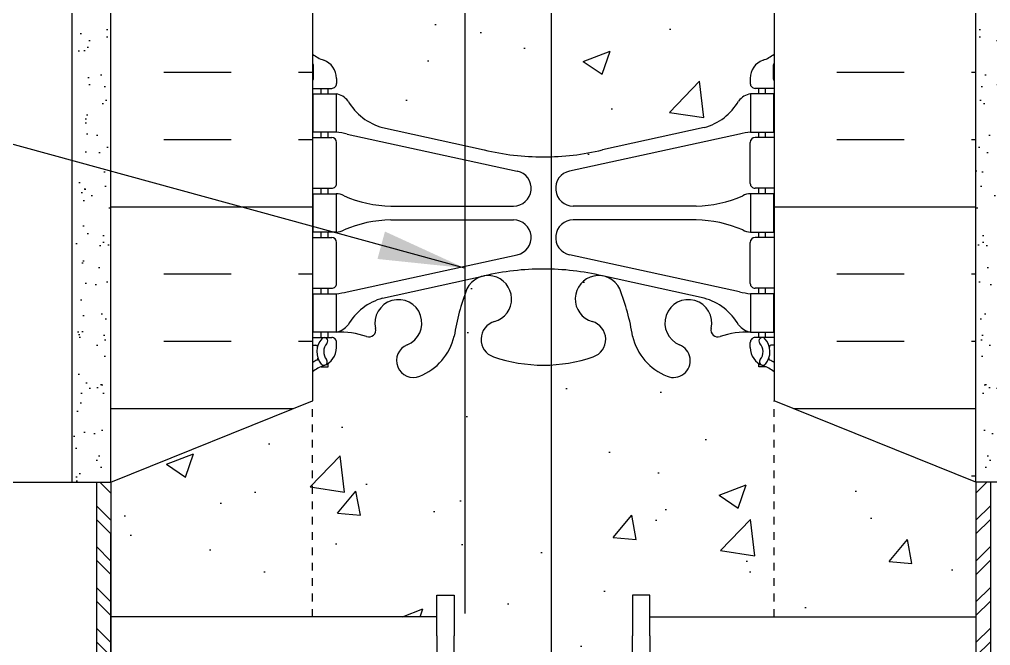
# Model space of a CAD drawing. Header units: inches. Extents: x 98.7 to 149.2, y 191.1 to 275.7.
# Drawn here: x 117.13 to 129.76, y 220.79 to 228.93 of the extents above; entities that cross this region are included whole.
import ezdxf

# ---------------------------------------------------------------- set-up
doc = ezdxf.new("R2010")
doc.units = ezdxf.units.IN
doc.header["$LTSCALE"] = 0.5
doc.header["$MEASUREMENT"] = 0
doc.linetypes.add('DASHED2', pattern=[0.375, 0.25, -0.125])
for name, color, linetype in [('HATCH', 12, 'Continuous'), ('line25', 2, 'Continuous'), ('LINE3', 3, 'Continuous'), ('LINE50', 5, 'Continuous'), ('LINE9', 9, 'Continuous'), ('TEXT', 4, 'Continuous'), ('Web_Edge', 9, 'Continuous')]:
    doc.layers.add(name, color=color, linetype=linetype)
doc.styles.add('DIM', font='romans.shx', dxfattribs={"width": 0.7})
doc.dimstyles.new('ext_12', dxfattribs={"dimscale": 12, "dimtxt": 0.09375, "dimasz": 0.09375, "dimexe": 0.09375, "dimexo": 0.0625, "dimgap": 0.0625, "dimtad": 1, "dimdec": 1, "dimzin": 3, "dimdsep": 46, "dimlunit": 4, "dimtxsty": 'DIM', "dimcen": 0.09, "dimdle": 0.09375, "dimclrt": 4, "dimadec": 0, "dimazin": 0, "dimtfac": 1, "dimtdec": 1, "dimtmove": 2, "dimatfit": 3, "dimfxl": 1, "dimfrac": 2, "dimtolj": 1, "dimtzin": 0, "dimarcsym": 0})
pattern_1 = [(49.99999999999999, (11.05071330059073, -16.826836430643), (3.586300913003767, -0.3137606749129755), [0.375, -4.125]), (355, (11.05071330059073, -16.826836430643), (-0.693756668065, 3.760960668500059), [0.3, -3.3]), (100.4514, (11.34957170059076, -16.852983130643), (2.892546908570108, 3.447197710304768), [0.3187009499999999, -3.505710559999998]), (46.18420000000001, (11.05071330059073, -15.826836430643), (5.336205243128222, -0.8275950716450904), [0.5625, -6.1875]), (96.6356, (11.49539702559073, -15.89580296564299), (4.673313527743517, 4.870589354502209), [0.47805144, -5.258565]), (351.1842, (11.05071330059073, -15.826836430643), (4.673309725668136, 4.870593004626623), [0.45, -4.95]), (21, (11.55071330059073, -16.076836430643), (2.984535260592308, -2.013094453326694), [0.375, -4.125]), (326.0000000000001, (11.55071330059073, -16.076836430643), (1.216576659607909, 3.625750225234265), [0.3, -3.3]), (71.4514, (11.79942446559076, -16.24459446064299), (4.20111314290745, 1.612652483549762), [0.31870095, -3.50571056]), (37.50000000000001, (11.05071330059073, -16.826836430643), (0.06079927658645334, 1.664469269156557), [0, -3.26, 0, -3.35, 0, -3.3125]), (7.499999999999999, (11.05071330059073, -16.826836430643), (1.315347687210743, 1.972058559411801), [0, -1.91, 0, -3.185, 0, -1.2625]), (327.5, (9.93571330059072, -16.826836430643), (2.669112180862045, -0.112774358671899), [0, -1.25, 0, -3.9, 0, -5.175]), (317.5, (9.43571330059072, -16.826836430643), (2.915930846711931, 0.5005249116615882), [0, -1.625, 0, -2.59, 0, -3.675])]

msp = doc.modelspace()

# ---------------------------------------------------------------- hatches: boundary and pattern name
at = {"layer": 'HATCH'}
h = msp.add_hatch(dxfattribs=at)
h.set_pattern_fill('AR-CONC', color=256, scale=0.5)
h.set_pattern_definition([(49.99999999999999, (0, 0), (3.586300913003767, -0.3137606749129755), [0.375, -4.125]), (355, (0, 0), (-0.693756668065, 3.760960668500059), [0.3, -3.3]), (100.45144446, (0.298858405, -0.02614672), (2.89254423363556, 3.447199954843147), [0.3187009599999999, -3.505710559999999]), (46.18420000000001, (0, 1), (5.336206653357862, -0.8275964039653827), [0.5625, -6.1875]), (96.63563549, (0.444683725, 0.931033465), (4.673309728371142, 4.870593003872752), [0.47805171, -5.258568799999999]), (351.1841639899999, (0, 1), (4.673309725273866, 4.870593001349951), [0.45, -4.950000005]), (21, (0.5, 0.75), (2.984535260592308, -2.013094453326694), [0.375, -4.125]), (326.0000000000001, (0.5, 0.75), (1.216576659607909, 3.625750225234265), [0.3, -3.3]), (71.45144474, (0.74871127, 0.58224213), (4.201111883649856, 1.612655764031769), [0.31870095, -3.50571056]), (37.50000000000001, (0, 0), (0.06079927658645334, 1.664469269156557), [0, -3.26, 0, -3.35, 0, -3.3125]), (7.499999999999999, (0, 0), (1.315347687210743, 1.972058559411801), [0, -1.91, 0, -3.185, 0, -1.2625]), (327.5, (-1.115, 0), (2.669112180862045, -0.1127743586718988), [0, -1.25, 0, -3.9, 0, -5.175]), (317.5, (-1.615, 0), (2.915930846711931, 0.5005249116615886), [0, -1.625, 0, -2.59, 0, -3.675])])
h.paths.add_polyline_path([(126.9443698248143, 216.0425707072521, 0.0824145898443823), (126.8010328713449, 216.1216771838213, -0.3178372451770548), (126.6343662046816, 216.3573794442022), (126.6343662046779, 216.4248794442123, -0.4142135623888804), (126.6968662046779, 216.4873794442157), (126.7443662044634, 216.4873794442157), (126.744366204468, 216.5573794442157), (126.6393662046861, 216.5573794442157, -0.1889729320645499), (126.4834971289979, 216.6522239326051, 0.1963228336437672), (126.0343662046377, 216.9984836527332), (124.7125106358064, 217.288979218988, 0.05779469062714023), (123.9443698248138, 217.3780657090809, 0.05779469062707421), (123.1762290138221, 217.288979218988), (121.8543734449908, 216.9984836527332, 0.196322833643802), (121.4052425206306, 216.652223932605, -0.1889729320644558), (121.2493734449423, 216.5573794442157), (121.1443734451605, 216.5573794442157), (121.144373445165, 216.4873794442157), (121.1918734449505, 216.4873794442157, -0.4142135623888804), (121.2543734449505, 216.4248794442123), (121.2543734449469, 216.3573794442022, -0.3178372451770811), (121.0877067782836, 216.1216771838213, 0.08241458984436822), (120.9443698248142, 216.0425707072521), (120.9443698248142, 213.2019589700161), (122.9443698248143, 213.2019589700161), (123.9443698248143, 214.2019589700161), (123.9443698248143, 213.2019589700161), (123.9443698248143, 212.2019589700161), (124.9443698248143, 213.2019589700161), (126.9443698248142, 213.2019589700161)])
h.paths.add_polyline_path([(126.9443698248143, 223.9734268070496), (126.9443698248143, 224.3502252183188, 0.0643975703405397), (126.8343662047005, 224.4161847435825), (126.7443662046999, 224.4161847435756), (126.7443662046972, 224.4579108034997, -0.2490694201798125), (126.6343662046811, 224.6650339552692), (126.6343662046775, 224.7325339552793, -0.4142135623889448), (126.6968662046775, 224.7950339552827), (126.7443662046753, 224.7950339552827), (126.7443662046708, 224.8650339552827), (126.6393662046858, 224.8650339552827, 0.1004604156418832), (126.2456677346196, 224.8078711994355, -0.6014354320991795), (126.1261642643937, 224.9127545418588, 2.182094824738531), (125.7160841105287, 224.6998451104097, -1), (125.5526555390998, 224.291322036348, -0.2443795113558914), (125.104247666293, 224.8120789407989, 0.05315652255487449), (124.9384082120758, 225.4261605727139, 1.55313178692264), (124.580178112751, 225.0018558810673, -0.735592542234827), (124.5929629831859, 224.5438093039273, -0.08275514747013651), (123.9443698248142, 224.4357202201476, -0.082755147470137), (123.2957766664425, 224.5438093039273, -0.7355925422305362), (123.3085615368777, 225.0018558810665, 1.553131786917632), (122.9503314375526, 225.4261605727138, 0.05315652255485272), (122.7844919833355, 224.8120789407991, -0.2443795113559848), (122.3360841105285, 224.291322036348, -1), (122.1726555390998, 224.6998451104096, 2.182094824737379), (121.7625753852346, 224.9127545418587, -0.6014354321001574), (121.6430719150083, 224.8078711994357, 0.1004604156417333), (121.2493734449426, 224.8650339552827), (121.1443734449577, 224.8650339552827), (121.1443734449531, 224.7950339552827), (121.191873444951, 224.7950339552827, -0.4142135623889448), (121.254373444951, 224.7325339552793), (121.2543734449473, 224.6650339552692, -0.2490694201798239), (121.1443734449313, 224.4579108034997), (121.1443734449286, 224.4161847435756), (121.054373444928, 224.4161847435825, 0.06439757034050518), (120.9443698248142, 224.3502252183189), (120.9443698248142, 223.9734268070496), (120.9443698248142, 221.1649590651141), (122.5588777324505, 221.1649590651141), (122.5588777324505, 221.4435730038553), (122.785499396465, 221.4435730038553), (122.785499396465, 220.9149590651141), (122.785499396465, 220.3863451263728), (122.5588777324505, 220.3863451263728), (122.5588777324505, 220.6649590651141), (120.9443698248142, 220.6649590651141), (120.9443698248142, 220.1721881811793, 0.06439757034052378), (121.054373444928, 220.1062286559157), (121.1443734449286, 220.1062286559225), (121.1443734449313, 220.0645025959984, -0.2490694201798126), (121.2543734449473, 219.8573794442289), (121.254373444951, 219.7898794442189, -0.414213562388949), (121.191873444951, 219.7273794442155), (121.1443734449531, 219.7273794442155), (121.1443734449577, 219.6573794442155), (121.2493734449426, 219.6573794442155, 0.1004604156419465), (121.6430719150092, 219.7145422000627, -0.6014354320982384), (121.7625753852348, 219.6096588576393, 2.182094824738583), (122.1726555390998, 219.8225682890885, -1), (122.3360841105287, 220.2310913631501, -0.2443795113558729), (122.7844919833355, 219.7103344586993, 0.05315652255488424), (122.9503314375526, 219.0962528267842, 1.553131786922514), (123.3085615368774, 219.5205575184308, -0.7355925422348231), (123.2957766664425, 219.9786040955708, -0.08275514747013649), (123.9443698248142, 220.0866931793505, -0.08275514747013699), (124.5929629831859, 219.9786040955708, -0.7355925422305407), (124.5801781127508, 219.5205575184316, 1.553131786917259), (124.9384082120758, 219.0962528267842, 0.05315652255488424), (125.104247666293, 219.7103344586993, -0.2443795113559009), (125.5526555390999, 220.2310913631501, -1), (125.7160841105287, 219.8225682890885, 2.182094824737411), (126.1261642643939, 219.6096588576394, -0.6014354320990096), (126.2456677346198, 219.7145422000625, 0.1004604156418062), (126.6393662046858, 219.6573794442155), (126.7443662046708, 219.6573794442155), (126.7443662046753, 219.7273794442155), (126.6968662046775, 219.7273794442155, -0.414213562388949), (126.6343662046775, 219.7898794442189), (126.6343662046811, 219.8573794442289, -0.2490694201798239), (126.7443662046972, 220.0645025959984), (126.7443662046999, 220.1062286559225), (126.8343662047004, 220.1062286559157, 0.0643975703405423), (126.9443698248143, 220.1721881811793), (126.9443698248143, 220.6649590651141), (125.329861917178, 220.6649590651141), (125.329861917178, 220.3863451263728), (125.1032402531635, 220.3863451263728), (125.1032402531635, 220.9149590651141), (125.1032402531635, 221.4435730038553), (125.329861917178, 221.4435730038553), (125.329861917178, 221.1649590651141), (126.9443698248143, 221.1649590651141)])
h.paths.add_polyline_path([(129.5693698248142, 222.9149590651141), (126.9443698248143, 223.9734268070496), (126.9443698248143, 221.1649590651141), (129.5693698248142, 221.1649590651141)])
h.paths.add_polyline_path([(120.9443698248142, 220.6649590651141), (118.3193698248143, 220.6649590651141), (118.3193698248143, 218.9149590651141), (120.9421672846424, 217.8573794442156), (120.9443698248142, 217.8573794442156)])
h.paths.add_polyline_path([(120.9443698248142, 223.9734268070496), (118.3193698248143, 222.9149590651141), (118.3193698248143, 221.1649590651141), (120.9443698248142, 221.1649590651141)])
h.paths.add_polyline_path([(126.9443698248143, 234.0425707072521, 0.08241458984437525), (126.8010328713449, 234.1216771838213, -0.3178372451770518), (126.6343662046816, 234.3573794442022), (126.6343662046779, 234.4248794442123, -0.4142135623888782), (126.6968662046779, 234.4873794442157), (126.7443662044634, 234.4873794442157), (126.744366204468, 234.5573794442157), (126.6393662046861, 234.5573794442157, -0.1889729320647481), (126.4834971289978, 234.6522239326052, 0.1963228336436824), (126.0343662046377, 234.9984836527332), (124.7125106358063, 235.288979218988, 0.05779469062713679), (123.9443698248138, 235.3780657090809, 0.05779469062708183), (123.176229013822, 235.288979218988), (121.8543734449908, 234.9984836527332, 0.1963228336438104), (121.4052425206306, 234.652223932605, -0.188972932064463), (121.2493734449423, 234.5573794442157), (121.1443734451605, 234.5573794442157), (121.144373445165, 234.4873794442157), (121.1918734449505, 234.4873794442157, -0.414213562388899), (121.2543734449505, 234.4248794442123), (121.2543734449469, 234.3573794442022, -0.3178372451770845), (121.0877067782836, 234.1216771838213, 0.08241458984436272), (120.9443698248142, 234.0425707072521), (120.9443698248142, 228.479842692246, 0.08241458984436462), (121.0877067782835, 228.4007362156768, -0.3178372451770609), (121.2543734449469, 228.1650339552959), (121.2543734449505, 228.0975339552858, -0.4142135623888782), (121.1918734449505, 228.0350339552825), (121.144373445165, 228.0350339552825), (121.1443734451605, 227.9650339552824), (121.2493734449423, 227.9650339552824, -0.1889729320647464), (121.4052425206307, 227.8701894668929, 0.1963228336436939), (121.8543734449908, 227.5239297467649), (123.176229013822, 227.2334341805101, 0.05779469062714765), (123.9443698248147, 227.1443476904172, 0.05779469062707415), (124.7125106358064, 227.2334341805101), (126.0343662046377, 227.5239297467649, 0.1963228336438623), (126.483497128998, 227.8701894668933, -0.1889729320642814), (126.6393662046861, 227.9650339552824), (126.744366204468, 227.9650339552824), (126.7443662044634, 228.0350339552825), (126.6968662046779, 228.0350339552825, -0.4142135623888886), (126.6343662046779, 228.0975339552858), (126.6343662046816, 228.1650339552959, -0.3178372451770811), (126.8010328713449, 228.4007362156768, 0.08241458984438943), (126.9443698248143, 228.479842692246)])
h.paths.add_polyline_path([(124.9131198248142, 240.258709065114), (124.148999923225, 240.258709065114, 0.4775643572532454), (123.897875327784, 240.2413907543616, 0.2462060209678243), (123.7397397264035, 240.3231402044984), (123.7397397264035, 240.258709065114), (122.9756198248143, 240.258709065114), (122.9756198248143, 237.0526584887756, 1.42045878805429), (123.3085615368774, 237.5205575184308, -0.7355925422348184), (123.2957766664425, 237.9786040955708, -0.08275514747013687), (123.9443698248142, 238.0866931793505, -0.08275514747013701), (124.5929629831859, 237.9786040955708, -0.7355925422305466), (124.5801781127508, 237.5205575184316, 1.420458788048563), (124.9131198248142, 237.0526584887757)])
h.paths.add_polyline_path([(126.9443698248142, 238.758709065114), (126.9131198248142, 238.758709065114), (126.9131198248142, 240.258709065114), (125.4131198248142, 240.258709065114), (125.4131198248142, 238.1572555801675, -0.05312495941469512), (125.5526555390999, 238.2310913631501, -1), (125.7160841105287, 237.8225682890885, 2.182094824737415), (126.1261642643939, 237.6096588576394, -0.6014354321551346), (126.2456677346333, 237.7145422000577, 0.1004604156381806), (126.6393662046858, 237.6573794442155), (126.7443662046708, 237.6573794442155), (126.7443662046753, 237.7273794442155), (126.6968662046775, 237.7273794442155, -0.4142135623889656), (126.6343662046775, 237.7898794442189), (126.6343662046811, 237.8573794442289, -0.2490694201798201), (126.7443662046972, 238.0645025959984), (126.7443662046999, 238.1062286559225), (126.8343662047004, 238.1062286559157, 0.06439757034051131), (126.9443698248142, 238.1721881811793)])
h.paths.add_polyline_path([(122.4756198248143, 240.258709065114), (120.9756198248143, 240.258709065114), (120.9756198248143, 238.758709065114), (120.9443698248142, 238.758709065114), (120.9443698248142, 238.1721881811793, 0.06439757034050582), (121.054373444928, 238.1062286559157), (121.1443734449286, 238.1062286559225), (121.1443734449313, 238.0645025959984, -0.2490694201798088), (121.2543734449473, 237.8573794442289), (121.254373444951, 237.7898794442189, -0.4142135623889448), (121.191873444951, 237.7273794442155), (121.1443734449531, 237.7273794442155), (121.1443734449577, 237.6573794442155), (121.2493734449426, 237.6573794442155, 0.1004604156419608), (121.6430719150092, 237.7145422000627, -0.6014354320980123), (121.7625753852348, 237.6096588576394, 2.182094824738604), (122.1726555390998, 237.8225682890885, -1), (122.3360841105287, 238.2310913631501, -0.05312495941467182), (122.4756198248143, 238.1572555801675)])
h.paths.add_polyline_path([(124.148999923225, 242.258709065114), (124.398999923225, 242.258709065114, -0.4142135623730991), (124.648999923225, 242.008709065114), (124.648999923225, 241.008709065114, 0.4142135623730951), (124.898999923225, 240.758709065114), (124.9633447574926, 240.758709065114), (124.9633447574926, 242.258709065114), (125.6343683059158, 242.2755835733841, -0.09542312720989782), (125.5526555390999, 242.291322036348, -0.2443795113559903), (125.1042476662929, 242.8120789407991, 0.0531565225548658), (124.9384082120758, 243.426160572714, 1.553131786922428), (124.580178112751, 243.0018558810673, -0.735592542234818), (124.5929629831859, 242.5438093039273, -0.08275514747013699), (123.9443698248142, 242.4357202201476, -0.08275514747013701), (123.2957766664425, 242.5438093039273, -0.7355925422305273), (123.3085615368777, 243.0018558810665, 1.553131786912529), (122.9503314375532, 243.4261605727153, 0.05315652255498274), (122.7844919833355, 242.8120789407991, -0.2443795113559918), (122.3360841105285, 242.291322036348, -0.09542312720996793), (122.2543713437126, 242.2755835733841), (122.9253948921359, 242.258709065114), (122.9253948921359, 240.758709065114), (122.9897397264035, 240.758709065114, 0.4142135623730788), (123.2397397264035, 241.008709065114), (123.2397397264035, 242.008709065114, -0.4142135623730951), (123.4897397264035, 242.258709065114), (123.7397397264035, 242.258709065114), (123.7397397264035, 240.3231402044984, -0.2462060209678262), (123.897875327784, 240.2413907543616, -0.4775643572532479), (124.148999923225, 240.258709065114)])
h.paths.add_polyline_path([(126.6343662046811, 242.6650339552692), (126.6343662046775, 242.7325339552793, -0.4142135623889448), (126.6968662046775, 242.7950339552827), (126.7443662046753, 242.7950339552827), (126.7443662046708, 242.8650339552827), (126.6393662046859, 242.8650339552827, 0.1004604156418766), (126.2456677346196, 242.8078711994355, -0.6014354320992575), (126.1261642643937, 242.9127545418588, 2.182094824738543), (125.7160841105287, 242.6998451104097, -0.8257785054200651), (125.6343683059157, 242.2755835733842), (126.9443698248142, 242.2737873549822), (126.9443698248142, 242.3502252183189, 0.06439757034050518), (126.8343662047004, 242.4161847435825), (126.7443662046999, 242.4161847435756), (126.7443662046972, 242.4579108034997, -0.2490694201798088)])
h.paths.add_polyline_path([(122.1726555390998, 242.6998451104096, 2.182094824737177), (121.7625753852346, 242.9127545418587, -0.6014354320336183), (121.6430719150244, 242.80787119943, 0.1004604156460294), (121.2493734449426, 242.8650339552827), (121.1443734449577, 242.8650339552827), (121.1443734449531, 242.7950339552827), (121.191873444951, 242.7950339552827, -0.4142135623889448), (121.254373444951, 242.7325339552793), (121.2543734449473, 242.6650339552692, -0.2490694201798201), (121.1443734449313, 242.4579108034997), (121.1443734449286, 242.4161847435756), (121.054373444928, 242.4161847435825, 0.06439757034051412), (120.9443698248142, 242.3502252183189), (120.9443698248142, 242.2586953879503), (122.2543713437127, 242.2755835733841, -0.8257785054196879)])
h.paths.add_polyline_path([(126.9443698248142, 251.7587090651139), (125.1631198248142, 251.7587090651139), (124.1631198248142, 250.758709065114), (124.1631198248142, 252.758709065114), (123.1631198248142, 251.7587090651139), (120.9443698248142, 251.7587090651139), (120.9443698248142, 246.479842692246, 0.08241458984437101), (121.0877067782835, 246.4007362156768, -0.3178372451770563), (121.2543734449469, 246.1650339552959), (121.2543734449505, 246.0975339552858, -0.4142135623888782), (121.1918734449505, 246.0350339552825), (121.144373445165, 246.0350339552825), (121.1443734451605, 245.9650339552824), (121.2493734449423, 245.9650339552824, -0.1889729320651229), (121.4052425206309, 245.8701894668926, 0.196322833643568), (121.8543734449908, 245.5239297467649), (123.1762290138222, 245.2334341805101, 0.05779469062712857), (123.9443698248147, 245.1443476904172, 0.05779469062706464), (124.7125106358063, 245.2334341805101), (126.0343662046376, 245.5239297467649, 0.1963228336438657), (126.483497128998, 245.8701894668933, -0.1889729320642901), (126.6393662046861, 245.9650339552824), (126.744366204468, 245.9650339552824), (126.7443662044634, 246.0350339552825), (126.6968662046779, 246.0350339552825, -0.4142135623888554), (126.6343662046779, 246.0975339552858), (126.6343662046816, 246.1650339552959, -0.3178372451770807), (126.8010328713449, 246.4007362156768, 0.08241458984436265), (126.9443698248142, 246.479842692246)])
h.paths.add_polyline_path([(126.4834971289995, 255.1497262979673, 0.1963228336450095), (126.0343662046373, 255.4959860180983), (124.7125106358049, 255.7864815843533, 0.0577946906270224), (123.9443698248138, 255.8755680744458, 0.05779469062691979), (123.1762290138241, 255.7864815843534), (121.8543734449913, 255.4959860180983, 0.1963228336442205), (121.4052425206301, 255.1497262979694, -0.1889729320639525), (121.2493734449421, 255.0548818095806), (121.1443734451605, 255.0548818095806), (121.144373445165, 254.9848818095806), (121.1918734449505, 254.9848818095806, -0.4142135623888782), (121.2543734449505, 254.9223818095772), (121.2543734449469, 254.8548818095671, -0.3178372451770296), (121.0877067782835, 254.6191795491863, 0.08241458984439366), (120.9443698248142, 254.5400730726171), (120.9443698248142, 254.2587090651139), (123.1631198248142, 254.2587090651139), (124.1631198248142, 255.258709065114), (124.1631198248142, 253.258709065114), (125.1631198248142, 254.2587090651139), (126.9443698248142, 254.2587090651139), (126.9443698248142, 254.5400730726171, 0.08241458984434717), (126.8010328713449, 254.6191795491863, -0.3178372451770528), (126.6343662046816, 254.8548818095671), (126.6343662046779, 254.9223818095772, -0.4142135623888782), (126.6968662046779, 254.9848818095806), (126.7443662044634, 254.9848818095806), (126.744366204468, 255.0548818095806), (126.6393662046863, 255.0548818095806, -0.1889729320616223)])
h = msp.add_hatch(dxfattribs=at)
h.set_pattern_fill('AR-SAND', color=256, scale=0.25, style=0)
h.set_pattern_definition([(142.5, (507.2123768704089, -10.21546916217613), (0.01574833952740204, 0.4817059422532897), [0, -0.38, 0, -0.425, 0, -0.40625]), (172.5, (507.2123768704089, -10.21546916217613), (-0.4424441763169318, 0.7055365163074351), [0, -0.205, 0, -0.3425, 0, -0.13125]), (212.5, (507.5198768704089, -10.21546916217613), (-0.7785354654378738, 0.001414763384241124), [0, -0.125, 0, -0.45, 0, -0.5875]), (222.5, (507.5198768704089, -10.21546916217613), (-0.7515316511430733, 0.2194188912335623), [0, -0.0625, 0, -0.295, 0, -0.3375])])
h.paths.add_polyline_path([(118.3193698248141, 240.758709065114), (118.2881198248141, 236.261206699749), (118.3193698248143, 236.261206699749), (118.3193698248141, 222.9149590651141), (117.8193698248143, 222.9149590651141), (117.8193698248143, 240.7587090651141)])
h = msp.add_hatch(dxfattribs=at)
h.set_pattern_fill('AR-SAND', color=256, scale=0.25, style=0)
h.set_pattern_definition([(37.50000000000001, (-259.3236372207804, -10.21546916217613), (-0.01574833952740204, 0.4817059422532897), [0, -0.38, 0, -0.425, 0, -0.40625]), (7.499999999999999, (-259.3236372207804, -10.21546916217613), (0.4424441763169318, 0.7055365163074351), [0, -0.205, 0, -0.3425, 0, -0.13125]), (327.5, (-259.6311372207804, -10.21546916217613), (0.7785354654378738, 0.001414763384241124), [0, -0.125, 0, -0.45, 0, -0.5875]), (317.5, (-259.6311372207804, -10.21546916217613), (0.7515316511430733, 0.2194188912335623), [0, -0.0625, 0, -0.295, 0, -0.3375])])
h.paths.add_polyline_path([(129.5693698248143, 240.758709065114), (129.6006198248143, 236.261206699749), (129.5693698248142, 236.261206699749), (129.5693698248143, 222.9149590651141), (130.0693698248142, 222.9149590651141), (130.0693698248142, 240.7587090651141)])
h = msp.add_hatch(dxfattribs=at)
h.set_pattern_fill('INSUL', color=256, scale=7, style=0)
h.set_pattern_definition([(0, (127.7597597646124, 231.744776539584), (0, 2.625), []), (0, (127.7597597646124, 232.619776539584), (0, 2.625), [0.875, -0.875]), (0, (127.7597597646124, 233.494776539584), (0, 2.625), [0.875, -0.875])])
h.paths.add_polyline_path([(129.5693698248142, 240.2612066997491), (126.9443698248142, 240.2612066997491), (126.9443698248142, 238.758709065114), (126.9443698248143, 223.9734268070496), (129.569369824814, 222.9149590651142)])
h.paths.add_polyline_path([(118.3193698248142, 222.9149590651141), (120.9443698248142, 223.9734268070496), (120.9443698248142, 240.2612066997491), (120.2568698248142, 240.2612066997491), (120.2568698248142, 240.5112066997491), (119.5068698248142, 240.2058525770104), (118.7568698248142, 240.5112066997491), (118.7568698248142, 240.2612066997491), (118.3193698248142, 240.2612066997491)])
h = msp.add_hatch(dxfattribs=at)
h.set_pattern_fill('AR-CONC', color=256, scale=0.5, style=0)
h.set_pattern_definition(pattern_1)
h.paths.add_polyline_path([(124.937085786897, 227.379249669952), (124.8980927961572, 227.3610009502858, -0.05164549859370154), (124.4602168843703, 227.2088016416056, -0.001444784042959971), (124.4475516429968, 227.2058570821355, 0.3501185223212079), (124.0593706981283, 226.717586243935, 0.4135815914090459), (124.4343698248137, 226.343395555496), (124.937085786897, 226.343395555496)])
h = msp.add_hatch(dxfattribs=at)
h.set_pattern_fill('AR-CONC', color=256, scale=0.5, style=0)
h.set_pattern_definition(pattern_1)
h.paths.add_polyline_path([(124.0593706981283, 225.7892048670597, 0.3501185223220457), (124.4475516429955, 225.3009340288567, -0.05309424434847129), (124.8980927961579, 225.1457901607061), (124.9370857868971, 225.1275414410402), (124.937085786897, 226.1633955554961), (124.4343698248137, 226.1633955554961, 0.4135815914070644)])
h = msp.add_hatch(dxfattribs=at)
h.set_pattern_fill('ANSI32', color=256, style=0)
h.set_pattern_definition([(135, (507.024876870409, -7.71796679681114), (0.2651650429449553, 0.2651650429449554), []), (135, (506.8481001754091, -7.71796679681114), (0.2651650429449553, 0.2651650429449554), [])])
h.paths.add_polyline_path([(118.1318698248144, 222.9149590651142), (118.3193698248142, 222.9149590651141), (118.3193698248143, 218.9149590651141), (118.1318698248144, 218.9149590651142)])
h = msp.add_hatch(dxfattribs=at)
h.set_pattern_fill('ANSI32', color=256, style=0)
h.set_pattern_definition([(45, (-259.1361372207805, -7.71796679681114), (-0.2651650429449553, 0.2651650429449554), []), (45, (-258.9593605257805, -7.71796679681114), (-0.2651650429449553, 0.2651650429449554), [])])
h.paths.add_polyline_path([(129.7568698248141, 222.9149590651142), (129.5693698248143, 222.9149590651141), (129.5693698248142, 218.9149590651141), (129.7568698248141, 218.9149590651142)])

# ---------------------------------------------------------------- linework, layer by layer
at = {"layer": 'line25'}
for p, q in [((126.9443698248142, 240.758709065114), (126.9443698248143, 223.9734268070496)), ((120.9443698248142, 240.2612066997491), (120.9443698248142, 223.9734268070496)), ((118.3193698248143, 222.9149590651141), (120.9443698248142, 223.9734268070496)), ((129.5693698248142, 222.9149590651141), (126.9443698248143, 223.9734268070496)), ((118.1318698248144, 222.9149590651141), (118.1318698248144, 218.9149590651142)), ((129.7568698248141, 222.9149590651141), (129.7568698248141, 218.9149590651142)), ((122.5588777324505, 221.1649590651141), (118.3193698248143, 221.1649590651141)), ((125.329861917178, 221.1649590651141), (129.5693698248142, 221.1649590651141))]:
    msp.add_line(p, q, dxfattribs=at)
at = {"layer": 'line25', "color": 12}
for p, q in [((114.3193698248142, 222.9149590651141), (118.3193698248142, 222.9149590651141)), ((133.5693698248143, 222.9149590651141), (129.5693698248143, 222.9149590651141))]:
    msp.add_line(p, q, dxfattribs=at)
at = {"layer": 'line25'}
for points in [[(118.1318698248144, 222.9149590651142), (118.3193698248143, 222.9149590651141), (118.3193698248143, 218.9149590651141), (118.1318698248144, 218.9149590651142)], [(129.7568698248141, 222.9149590651142), (129.5693698248142, 222.9149590651141), (129.5693698248142, 218.9149590651141), (129.7568698248141, 218.9149590651142)], [(122.5588777324505, 220.9149590651141), (122.5588777324505, 221.4435730038553), (122.785499396465, 221.4435730038553), (122.785499396465, 220.9149590651141)], [(125.329861917178, 220.9149590651141), (125.329861917178, 221.4435730038553), (125.1032402531635, 221.4435730038553), (125.1032402531635, 220.9149590651141)], [(122.5588777324505, 220.9149590651141), (122.5588777324505, 220.3863451263728), (122.785499396465, 220.3863451263728), (122.785499396465, 220.9149590651141)], [(125.329861917178, 220.9149590651141), (125.329861917178, 220.3863451263728), (125.1032402531635, 220.3863451263728), (125.1032402531635, 220.9149590651141)]]:
    msp.add_lwpolyline(points, dxfattribs=at)
at = {"layer": 'LINE3'}
for p, q in [((122.9212274837523, 251.7587090651139), (122.9212274837523, 221.205656995983)), ((124.0442540512043, 238.8098064028454), (124.0442540512043, 212.3018431964061))]:
    msp.add_line(p, q, dxfattribs=at)
at = {"layer": 'LINE50', "color": 9}
msp.add_line((117.8193698248142, 222.9149590651141), (117.8193698248143, 240.7587090651141), dxfattribs=at)
at = {"layer": 'LINE50'}
for p, q in [((129.569369824814, 222.9149590651141), (129.5693698248143, 240.758709065114)), ((118.3193698248144, 222.9149590651141), (118.3193698248142, 240.2612066997491)), ((118.3193698248142, 213.2019589700161), (118.3193698248142, 222.2612066997491))]:
    msp.add_line(p, q, dxfattribs=at)
at = {"layer": 'LINE9', "linetype": 'DASHED2', "ltscale": 0.5}
for p, q in [((120.9443698248142, 221.1649590651141), (120.9443698248142, 223.9734268070496)), ((126.9443698248143, 221.1649590651141), (126.9443698248143, 223.9734268070496))]:
    msp.add_line(p, q, dxfattribs=at)
at = {"layer": 'Web_Edge'}
for p, q in [((120.9543734452127, 228.1550339552811), (120.9543734452277, 228.3411040136577)), ((126.9343662044157, 228.1550339552811), (126.9343662044007, 228.3411040136577)), ((121.2543734449469, 228.1650339553016), (121.2543734449505, 228.0975339552853)), ((126.6343662046816, 228.1650339553016), (126.6343662046779, 228.0975339552853)), ((120.9443698248142, 228.0350339552825), (121.1918734449505, 228.0350339552825)), ((121.0543734449275, 227.9650339552824), (121.0543734449275, 228.0350339552825)), ((121.1443734451605, 227.9650339552824), (121.144373445165, 228.0350339552825)), ((126.9443698248142, 228.0350339552825), (126.6968662046779, 228.0350339552825)), ((126.744366204468, 227.9650339552824), (126.7443662044634, 228.0350339552825)), ((126.834366204701, 227.9650339552824), (126.834366204701, 228.0350339552825)), ((121.0543734449275, 227.3950339552826), (121.0543734449275, 227.4650339552825)), ((121.1443734451227, 227.3950339552825), (121.1443734451273, 227.4650339552825)), ((121.393373321112, 227.4412312817579), (123.6046085677699, 226.9596733267392)), ((121.8543734449923, 227.5239297467646), (123.1762290138231, 227.2334341805099)), ((126.4953663285164, 227.4412312817579), (124.2841310818585, 226.9596733267392)), ((126.0343662046362, 227.5239297467646), (124.7125106358053, 227.2334341805099)), ((126.7443662045057, 227.3950339552825), (126.7443662045012, 227.4650339552825)), ((126.834366204701, 227.3950339552826), (126.834366204701, 227.4650339552825)), ((120.9443698248142, 227.3950339552826), (121.1918734449514, 227.3950339552826)), ((121.2543734449514, 226.7975339552825), (121.2543734449514, 227.3325339552826)), ((126.634366204677, 226.7975339552825), (126.634366204677, 227.3325339552826)), ((126.9443698248142, 227.3950339552826), (126.696866204677, 227.3950339552826)), ((120.9443698248142, 226.7350339552827), (121.191873444951, 226.7350339552825)), ((121.0543734449275, 226.6650339552825), (121.0543734449275, 226.7350339552826)), ((121.1443734450754, 226.6650339552825), (121.14437344508, 226.7350339552825)), ((126.9443698248142, 226.7350339552827), (126.6968662046775, 226.7350339552825)), ((126.744366204553, 226.6650339552825), (126.7443662045485, 226.7350339552825)), ((126.834366204701, 226.6650339552825), (126.834366204701, 226.7350339552826)), ((121.9590994050282, 226.5050339552825), (123.5552410400665, 226.5050339552824)), ((125.9296402446003, 226.5050339552825), (124.333498609562, 226.5050339552824)), ((121.9590994050282, 226.3250339552825), (123.5552410400665, 226.3250339552824)), ((125.9296402446003, 226.3250339552825), (124.333498609562, 226.3250339552824)), ((121.0543734449275, 226.0950339552825), (121.0543734449275, 226.1650339552825)), ((121.1443734450386, 226.0950339552826), (121.1443734450432, 226.1650339552825)), ((126.7443662045899, 226.0950339552826), (126.7443662045853, 226.1650339552825)), ((126.834366204701, 226.0950339552825), (126.834366204701, 226.1650339552825)), ((120.9443698248142, 226.0950339552826), (121.191873444951, 226.0950339552826)), ((121.254373444951, 225.4975339552825), (121.254373444951, 226.0325339552826)), ((126.6343662046775, 225.4975339552825), (126.6343662046775, 226.0325339552826)), ((126.9443698248142, 226.0950339552826), (126.6968662046775, 226.0950339552826)), ((121.393373321112, 225.3888366288071), (123.6046085677699, 225.8703945838257)), ((126.4953663285164, 225.3888366288071), (124.2841310818585, 225.8703945838257)), ((121.8543734449923, 225.3061381638004), (123.1762290138231, 225.5966337300551)), ((126.0343662046362, 225.3061381638004), (124.7125106358053, 225.5966337300551)), ((120.9443698248142, 225.4350339552826), (121.191873444951, 225.4350339552825)), ((121.054373444928, 225.3650339552827), (121.054373444928, 225.4350339552826)), ((121.1443734449913, 225.3650339552827), (121.1443734449959, 225.4350339552825)), ((126.9443698248142, 225.4350339552826), (126.6968662046775, 225.4350339552825)), ((126.7443662046371, 225.3650339552827), (126.7443662046326, 225.4350339552825)), ((126.8343662047005, 225.3650339552827), (126.8343662047005, 225.4350339552826)), ((120.9443698248142, 224.7950339552826), (121.191873444951, 224.7950339552827)), ((121.054373444928, 224.7950339552827), (121.054373444928, 224.8650339552827)), ((121.1443734449531, 224.7950339552827), (121.1443734449577, 224.8650339552827)), ((126.9443698248142, 224.7950339552826), (126.6968662046775, 224.7950339552827)), ((126.7443662046753, 224.7950339552827), (126.7443662046708, 224.8650339552827)), ((126.8343662047005, 224.7950339552827), (126.8343662047005, 224.8650339552827)), ((120.9443698248142, 224.6950339552826), (120.9862489813368, 224.6950339552826)), ((121.2543734449473, 224.6650339552636), (121.254373444951, 224.7325339552798)), ((126.6343662046811, 224.6650339552636), (126.6343662046775, 224.7325339552798)), ((126.9443698248142, 224.6950339552826), (126.9024906682917, 224.6950339552826)), ((121.054373444928, 224.4161847435825), (121.1443734449286, 224.4161847435756)), ((121.1443734449286, 224.4161847435756), (121.1443734449313, 224.4579108034997)), ((126.7443662046999, 224.4161847435756), (126.7443662046972, 224.4579108034997)), ((126.8343662047005, 224.4161847435825), (126.7443662046999, 224.4161847435756))]:
    msp.add_line(p, q, dxfattribs=at)
for points in [[(120.9493734451126, 227.9650339552824), (121.2493734451128, 227.9650339552824), (121.2493734451128, 227.4650339552825), (120.9493734451126, 227.4650339552825)], [(126.9393662045159, 227.9650339552824), (126.6393662045157, 227.9650339552824), (126.6393662045157, 227.4650339552825), (126.9393662045159, 227.4650339552825)], [(120.949373445028, 226.6650339552825), (121.2493734450282, 226.6650339552825), (121.2493734450282, 226.1650339552825), (120.949373445028, 226.1650339552825)], [(126.9393662046005, 226.6650339552825), (126.6393662046003, 226.6650339552825), (126.6393662046003, 226.1650339552825), (126.9393662046005, 226.1650339552825)], [(120.9493734449429, 225.3650339552827), (121.2493734449431, 225.3650339552827), (121.2493734449431, 224.8650339552827), (120.9493734449429, 224.8650339552827)], [(126.9393662046855, 225.3650339552827), (126.6393662046853, 225.3650339552827), (126.6393662046853, 224.8650339552827), (126.9393662046855, 224.8650339552827)]]:
    msp.add_lwpolyline(points, close=True, dxfattribs=at)
for centre, radius, start, end in [((121.2543734449569, 228.8721407364655), 0.5, 231.6833368004277, 250.5287793646984), ((126.6343662046716, 228.8721407364655), 0.5, 289.4712206353016, 308.3166631995724), ((121.2543734449569, 228.8721407364655), 0.6, 238.8906737236514, 238.9270490927643), ((120.9343734452273, 228.3411040136593), 0.02, 359.9999999952775, 58.92704909233837), ((121.0043734449469, 228.1650339552825), 0.25, 4.360973023723161e-09, 70.52877936469841), ((126.8843662046816, 228.1650339552825), 0.25, 109.4712206353016, 179.999999995639), ((126.9543662044012, 228.3411040136593), 0.02, 121.0729509076616, 180.0000000047225), ((126.6343662046716, 228.8721407364655), 0.6, 301.0729509072357, 301.1093262763486), ((120.9343734452127, 228.1550339552827), 0.02, 299.9880245406596, 359.9999999955674), ((121.1918734449505, 228.0975339552825), 0.0625, 270, 2.605510395054913e-09), ((126.6968662046779, 228.0975339552825), 0.0625, 179.9999999973945, 270), ((126.9543662044157, 228.1550339552827), 0.02, 180.0000000044326, 240.0119754593404), ((121.2063151006719, 227.718769912051), 0.25, 37.27766183479444, 80.0823022211798), ((126.6824245489566, 227.718769912051), 0.25, 99.91769777882021, 142.7223381652033), ((122.0537448537957, 228.2469449895856), 0.75, 210.1549804662907, 254.5838091142819), ((125.8349947958327, 228.2469449895856), 0.75, 285.4161908857182, 329.8450195337093), ((121.1587246839881, 226.4691510293632), 1, 76.42908795296458, 84.79906907891694), ((126.7300149656403, 226.4691510293632), 1, 95.20093092108306, 103.5709120470354), ((121.1918734449514, 227.3325339552826), 0.0625, 0, 89.99999999997395), ((126.696866204677, 227.3325339552826), 0.0625, 90.00000000002606, 180), ((123.9443698248147, 230.5005058890752), 3.356158198657953, 256.7691508398041, 270), ((123.9443698248138, 230.5005058890752), 3.356158198657953, 270, 283.2308491601959), ((123.5552410400665, 226.7350339552826), 0.23, 270, 77.6055086569842), ((124.333498609562, 226.7350339552826), 0.23, 102.3944913430158, 270), ((121.1918734449514, 226.7975339552825), 0.0625, 269.9999999999739, 0), ((126.696866204677, 226.7975339552825), 0.0625, 180, 270.000000000026), ((121.2452506899413, 226.446350295893), 0.218722518258797, 60.4937465885581, 88.91995365505842), ((121.2452506899413, 226.446350295893), 0.218722518258797, 60.4937465885581, 88.91995365505842), ((126.6434889596872, 226.446350295893), 0.218722518258797, 91.08004634494158, 119.5062534114419), ((126.6434889596872, 226.446350295893), 0.218722518258797, 91.08004634494158, 119.5062534114419), ((121.9892491658457, 228.1047498650373), 1.6, 246.5673388929708, 268.9202773152411), ((121.9892491658457, 228.1047498650373), 1.6, 246.5673388929708, 268.9202773152411), ((125.8994904837828, 228.1047498650373), 1.6, 271.0797226847589, 293.4326611070292), ((125.8994904837828, 228.1047498650373), 1.6, 271.0797226847589, 293.4326611070292), ((121.9892491658457, 224.7253180455277), 1.6, 91.07972268475895, 113.4326611070292), ((123.5552410400665, 226.0950339552824), 0.23, 282.3944913430158, 90), ((124.333498609562, 226.0950339552824), 0.23, 90, 257.6055086569842), ((125.8994904837828, 224.7253180455277), 1.6, 66.56733889297078, 88.92027731524107), ((121.2452506899413, 226.383717614672), 0.218722518258797, 271.0800463449416, 299.5062534114419), ((126.6434889596872, 226.383717614672), 0.218722518258797, 240.4937465885581, 268.9199536550584), ((121.191873444951, 226.0325339552826), 0.0625, 0, 89.99999999997395), ((126.6968662046775, 226.0325339552826), 0.0625, 90.00000000002606, 180), ((123.9443698248147, 222.3295620214897), 3.356158198657953, 90, 103.230849160196), ((123.9443698248138, 222.3295620214897), 3.356158198657953, 76.76915083980401, 90), ((123.2258985197368, 225.2954403247918), 0.3050000000005331, 285.7253459502904, 154.6218268215164), ((124.6628411298916, 225.2954403247918), 0.3050000000005331, 25.37817317848362, 254.2746540497095), ((121.191873444951, 225.4975339552825), 0.0625, 269.9999999999739, 0), ((125.7473333252651, 224.341365458357), 3, 158.8016100229434, 170.9727325927774), ((122.1414063243633, 224.341365458357), 3, 9.027267407222654, 21.19838997705664), ((126.6968662046775, 225.4975339552825), 0.0625, 180, 270.000000000026), ((121.1587246839881, 226.3609168812018), 1, 275.2009309210831, 283.5709120470354), ((122.0537448537957, 224.5831229209793), 0.75, 105.4161908857213, 149.8450195337093), ((122.059369824814, 224.9830258776569), 0.305, 291.803747989386, 193.3204943319105), ((125.8293698248144, 224.9830258776569), 0.305, 346.6795056680896, 248.196252010614), ((125.8349947958327, 224.5831229209793), 0.75, 30.15498046629069, 74.58380911427875), ((126.7300149656403, 226.3609168812018), 1, 256.4290879529646, 264.7990690789169), ((121.2063151006719, 225.111297998514), 0.25, 279.9176977788202, 322.7223381652055), ((121.6749966981456, 224.8920187378527), 0.09, 251.1348611973758, 13.32049433189205), ((123.3736078454472, 224.7708386138739), 0.2400000000001666, 105.7253459503446, 251.0770360935627), ((124.5151318041813, 224.7708386138739), 0.2400000000001666, 288.9229639064374, 74.27465404965542), ((126.2137429514828, 224.8920187378527), 0.09, 166.679505668108, 288.8651388026242), ((126.6824245489566, 225.111297998514), 0.25, 217.2776618347944, 260.0823022211798), ((121.2480808534024, 224.6104745489496), 0.25, 137.539132157202, 219.8854880037466), ((121.0968444439314, 224.7488672815996), 0.04500000000006049, 317.5391321572821, 137.5391321569858), ((121.191873444951, 224.7325339552827), 0.0625, 359.9999999973945, 90), ((121.3054063890909, 223.8666050348431), 1, 70.09329683866083, 93.21213356207562), ((122.059369824814, 224.9830258776569), 0.745, 291.803747989386, 346.734778516126), ((125.8293698248144, 224.9830258776569), 0.745, 193.265221483874, 248.196252010614), ((126.5833332605376, 223.8666050348431), 1, 86.78786643792436, 109.9067031613392), ((126.6968662046775, 224.7325339552827), 0.0625, 90, 180.0000000026055), ((126.7918952056971, 224.7488672815996), 0.04500000000006049, 42.46086784301414, 222.4608678427179), ((126.6406587962261, 224.6104745489496), 0.25, 320.1145119962534, 42.46086784279802), ((120.9862489813368, 224.6750339552826), 0.02, 345.8459342042035, 90), ((121.0043734449473, 224.6650339552827), 0.25, 289.4712206353016, 359.999999995639), ((121.2480808534024, 224.6104745489496), 0.16, 137.5391321572394, 219.9999228010361), ((122.2543698248142, 224.4955835733789), 0.22, 111.8037479894417, 291.8037479894417), ((125.6343698248143, 224.4955835733789), 0.22, 248.1962520105583, 68.19625201055833), ((126.8843662046811, 224.6650339552827), 0.25, 180.000000004361, 250.5287793646984), ((126.6406587962261, 224.6104745489496), 0.16, 320.0000771989639, 42.46086784276055), ((126.9024906682917, 224.6750339552826), 0.02, 90, 194.1540657957966), ((120.9930836364911, 224.5201794626603), 0.02, 294.9252292852447, 19.20839779029703), ((123.9443698248142, 226.4357202201476), 2, 251.0770360936456, 270), ((123.9443698248142, 226.4357202201476), 2, 270, 288.9229639063544), ((126.8956560131374, 224.5201794626603), 0.02, 160.791602209703, 245.0747707147553), ((121.2543734449573, 223.9579271740997), 0.6, 114.9252292854779, 121.1093262763865), ((121.2543734449573, 223.9579271740997), 0.5, 109.4712206353016, 128.3166631996385), ((121.0903144823478, 224.4795778556106), 0.04500919725234097, 218.551999323138, 40.81210076661961), ((126.7984251672806, 224.4795778556106), 0.04500919725234097, 139.1878992333804, 321.448000676862), ((126.6343662046711, 223.9579271740997), 0.5, 51.68333680036152, 70.52877936469841), ((126.6343662046711, 223.9579271740997), 0.6, 58.89067372361347, 65.07477071452212)]:
    msp.add_arc(centre, radius, start, end, dxfattribs=at)

# ---------------------------------------------------------------- leaders
at = {"layer": 'TEXT'}
for points in [[(128.2568698248148, 240.758709065114), (131.3384282012356, 228.367865574033), (132.8538919915168, 228.367865574033)], [(122.9212274837523, 225.6982138125878), (114.5999443585171, 227.9735640060219), (112.8181293238056, 227.9735640060219)]]:
    msp.add_leader(points, dimstyle='ext_12', override={"dimgap": 0.0625, "dimtad": 0}, dxfattribs=at)

doc.saveas('drawing.dxf')
